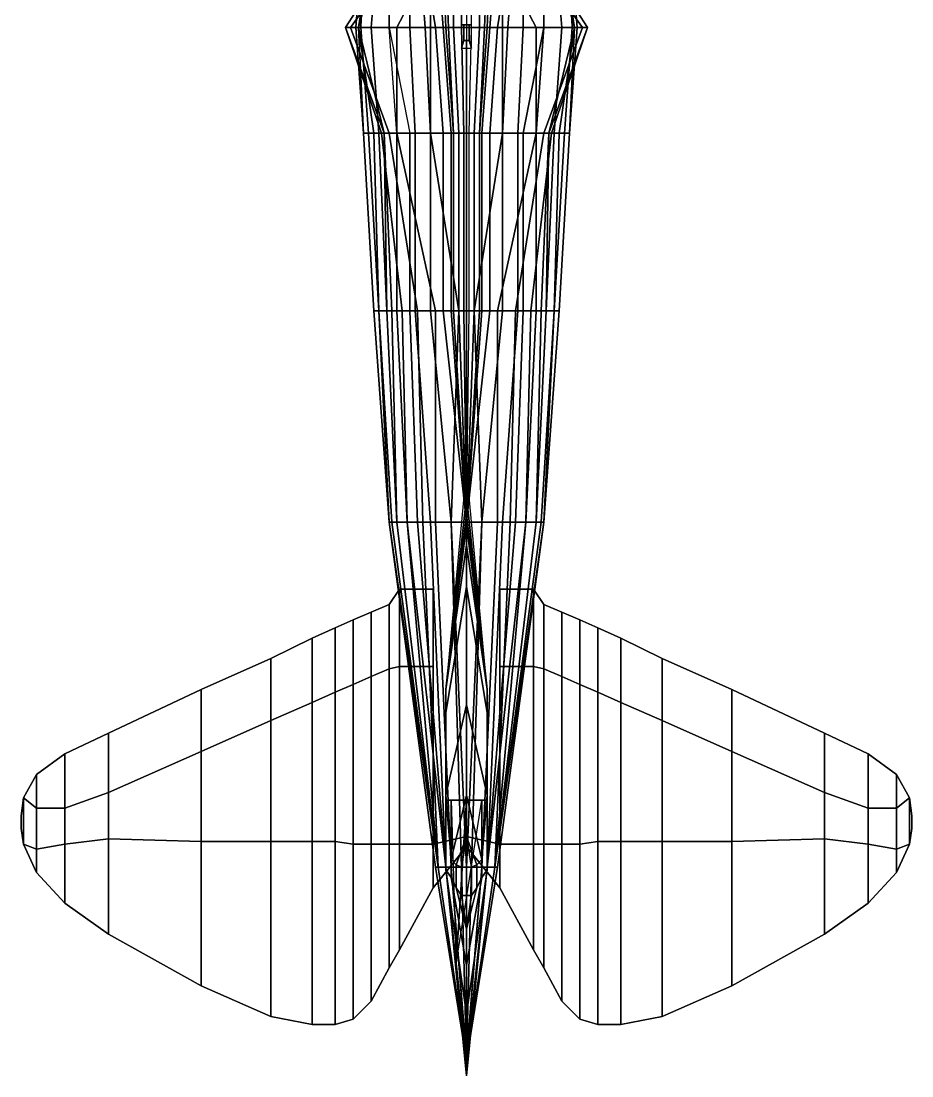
# Model space of a CAD drawing. Header units: millimetres. Extents: x -5.4 to 5.4, y -4.4 to 25.
# Drawn here: x -1.73 to 1.73, y -4.36 to -0.265 of the extents above; entities that cross this region are included whole.
import ezdxf

# ---------------------------------------------------------------- set-up
doc = ezdxf.new("R2010")
doc.units = ezdxf.units.MM
for name, color, linetype in [('h2', 7, 'Continuous'), ('w', 5, 'Continuous'), ('w2', 1, 'Continuous')]:
    doc.layers.add(name, color=color, linetype=linetype)

msp = doc.modelspace()

# ---------------------------------------------------------------- linework, layer by layer
for points in [[(-0.47, -0.29, -0.4), (-0.42, -0.29, -0.16), (-0.35, -0.04, -0.41), (-0.31, -0.04, -0.46)], [(-0.45, -0.29, -0.43), (-0.47, -0.29, -0.4), (-0.31, -0.04, -0.46), (-0.27, -0.04, -0.48)], [(-0.27, -0.04, -0.48), (-0.14, -0.04, -0.5), (-0.27, -0.29, -0.44), (-0.45, -0.29, -0.43)], [(-0.42, -0.29, -0.01), (-0.43, -0.29, 0.19), (-0.41, -0.04, 0.15), (-0.38, -0.04, -0.32)], [(-0.43, -0.29, 0.19), (-0.41, -0.29, 0.26), (-0.4, -0.04, 0.22), (-0.41, -0.04, 0.15)], [(-0.42, -0.29, -0.16), (-0.42, -0.29, -0.01), (-0.38, -0.04, -0.32), (-0.35, -0.04, -0.41)], [(-0.41, -0.29, 0.26), (-0.37, -0.29, 0.36), (-0.35, -0.04, 0.36), (-0.4, -0.04, 0.22)], [(-0.37, -0.29, 0.36), (-0.3, -0.29, 0.45), (-0.3, -0.04, 0.45), (-0.35, -0.04, 0.36)], [(-0.14, -0.04, -0.5), (-0.14, -0.04, -0.5), (-0.14, -0.29, -0.45), (-0.27, -0.29, -0.44)], [(-0.14, -0.04, -0.5), (0, -0.04, -0.51), (0, -0.29, -0.46), (-0.14, -0.29, -0.45)], [(-0.02, -0.28, 0.83), (-0.02, -0.37, 0.81), (-0.01, -0.34, 1.38), (-0.01, -0.28, 1.38)], [(0.01, -0.28, 1.38), (0.02, -0.28, 0.83), (-0.02, -0.28, 0.83), (-0.01, -0.28, 1.38)], [(-0.01, -0.28, 1.38), (-0.01, -0.34, 1.38), (0.01, -0.34, 1.38), (0.01, -0.28, 1.38)], [(0.01, -0.34, 1.38), (0.02, -0.37, 0.81), (0.02, -0.28, 0.83), (0.01, -0.28, 1.38)], [(-0.3, -0.7, -0.4), (-0.33, -0.7, -0.36), (-0.47, -0.29, -0.4), (-0.45, -0.29, -0.43)], [(-0.32, -0.7, -0.24), (-0.32, -0.7, -0.21), (-0.42, -0.29, -0.16), (-0.47, -0.29, -0.4)], [(-0.33, -0.7, -0.3), (-0.32, -0.7, -0.24), (-0.47, -0.29, -0.4)], [(-0.33, -0.7, -0.36), (-0.33, -0.7, -0.3), (-0.47, -0.29, -0.4)], [(-0.27, -0.7, -0.4), (-0.3, -0.7, -0.4), (-0.45, -0.29, -0.43), (-0.27, -0.29, -0.44)], [(-0.4, -0.7, 0.06), (-0.4, -0.7, 0.19), (-0.43, -0.29, 0.19), (-0.42, -0.29, -0.01)], [(-0.4, -0.7, 0.19), (-0.38, -0.7, 0.26), (-0.41, -0.29, 0.26), (-0.43, -0.29, 0.19)], [(-0.36, -0.7, -0.11), (-0.4, -0.7, 0.06), (-0.42, -0.29, -0.01), (-0.42, -0.29, -0.16)], [(-0.32, -0.7, -0.21), (-0.36, -0.7, -0.11), (-0.42, -0.29, -0.16)], [(-0.38, -0.7, 0.26), (-0.34, -0.7, 0.36), (-0.37, -0.29, 0.36), (-0.41, -0.29, 0.26)], [(-0.34, -0.7, 0.36), (-0.27, -0.7, 0.45), (-0.3, -0.29, 0.45), (-0.37, -0.29, 0.36)], [(-0.27, -0.29, -0.44), (-0.14, -0.29, -0.45), (-0.14, -0.7, -0.41), (-0.27, -0.7, -0.4)], [(-0.14, -0.29, -0.45), (0, -0.29, -0.46), (0, -0.7, -0.43), (-0.14, -0.7, -0.41)], [(-0.01, -0.34, 1.38), (-0.02, -0.37, 0.81), (0.02, -0.37, 0.81), (0.01, -0.34, 1.38)], [(0, -0.34, 1.34), (0, -3.55, 1.63), (0, -3.55, 1.64), (0, -0.34, 1.35)], [(0, -0.34, 1.35), (0, -3.55, 1.64), (0, -3.55, 1.63), (0, -0.34, 1.34)], [(-0.36, -1.39, 0.18), (-0.34, -1.39, 0.26), (-0.38, -0.7, 0.26), (-0.4, -0.7, 0.19)], [(-0.34, -1.39, -0.03), (-0.36, -1.39, 0.05), (-0.4, -0.7, 0.06), (-0.36, -0.7, -0.11)], [(-0.36, -1.39, 0.05), (-0.36, -1.39, 0.18), (-0.4, -0.7, 0.19), (-0.4, -0.7, 0.06)], [(-0.34, -1.39, 0.26), (-0.31, -1.39, 0.32), (-0.34, -0.7, 0.36), (-0.38, -0.7, 0.26)], [(-0.31, -1.39, -0.13), (-0.34, -1.39, -0.03), (-0.36, -0.7, -0.11), (-0.32, -0.7, -0.21)], [(-0.31, -1.39, 0.32), (-0.27, -1.39, 0.38), (-0.27, -0.7, 0.45), (-0.34, -0.7, 0.36)], [(-0.19, -1.39, -0.28), (-0.25, -1.39, -0.22), (-0.33, -0.7, -0.36), (-0.3, -0.7, -0.4)], [(-0.25, -1.39, -0.22), (-0.25, -1.39, -0.22), (-0.33, -0.7, -0.3), (-0.33, -0.7, -0.36)], [(-0.25, -1.39, -0.22), (-0.29, -1.39, -0.16), (-0.32, -0.7, -0.24), (-0.33, -0.7, -0.3)], [(-0.29, -1.39, -0.16), (-0.31, -1.39, -0.13), (-0.32, -0.7, -0.21), (-0.32, -0.7, -0.24)], [(-0.12, -1.39, -0.32), (-0.19, -1.39, -0.28), (-0.3, -0.7, -0.4), (-0.27, -0.7, -0.4)], [(-0.27, -0.7, -0.4), (-0.14, -0.7, -0.41), (-0.03, -1.39, -0.35), (-0.12, -1.39, -0.32)], [(-0.14, -0.7, -0.41), (0, -0.7, -0.43), (0, -1.39, -0.35), (-0.03, -1.39, -0.35)], [(-0.3, -2.21, 0.14), (-0.29, -2.21, 0.18), (-0.34, -1.39, 0.26), (-0.36, -1.39, 0.18)], [(-0.3, -2.21, 0.05), (-0.3, -2.21, 0.14), (-0.36, -1.39, 0.18), (-0.36, -1.39, 0.05)], [(-0.3, -2.21, 0.05), (-0.3, -2.21, 0.05), (-0.36, -1.39, 0.05), (-0.34, -1.39, -0.03)], [(-0.27, -2.21, -0.04), (-0.3, -2.21, 0.05), (-0.34, -1.39, -0.03), (-0.31, -1.39, -0.13)], [(-0.29, -2.21, 0.18), (-0.27, -2.21, 0.25), (-0.31, -1.39, 0.32), (-0.34, -1.39, 0.26)], [(-0.27, -2.21, -0.04), (-0.27, -2.21, -0.04), (-0.31, -1.39, -0.13), (-0.29, -1.39, -0.16)], [(-0.27, -2.21, 0.25), (-0.23, -2.21, 0.31), (-0.27, -1.39, 0.38), (-0.31, -1.39, 0.32)], [(-0.23, -2.21, -0.12), (-0.27, -2.21, -0.04), (-0.29, -1.39, -0.16), (-0.25, -1.39, -0.22)], [(-0.17, -2.21, -0.18), (-0.23, -2.21, -0.12), (-0.25, -1.39, -0.22), (-0.19, -1.39, -0.28)], [(-0.12, -2.21, -0.22), (-0.17, -2.21, -0.18), (-0.19, -1.39, -0.28), (-0.12, -1.39, -0.32)], [(-0.12, -1.39, -0.32), (-0.03, -1.39, -0.35), (-0.06, -2.21, -0.24), (-0.12, -2.21, -0.22)], [(-0.03, -1.39, -0.35), (0, -1.39, -0.35), (0, -2.21, -0.24), (-0.06, -2.21, -0.24)], [(0, -2.11, 0.44), (0, -2, 0.39), (-0.08, -2.86, 0.3), (-0.08, -2.86, 0.44)], [(0.08, -2.86, 0.44), (0.08, -2.86, 0.3), (0, -2, 0.39), (0, -2.11, 0.44)], [(0, -2.18, 0.46), (0, -2.11, 0.44), (-0.08, -2.86, 0.44), (-0.08, -2.86, 0.46)], [(0.08, -2.86, 0.46), (0.08, -2.86, 0.44), (0, -2.11, 0.44), (0, -2.18, 0.46)], [(-0.11, -3.55, 0.04), (-0.11, -3.55, 0.04), (-0.3, -2.21, 0.05), (-0.27, -2.21, -0.04)], [(-0.11, -3.55, 0.04), (-0.12, -3.55, 0.2), (-0.3, -2.21, 0.14), (-0.3, -2.21, 0.05)], [(-0.12, -3.55, 0.2), (-0.11, -3.55, 0.22), (-0.29, -2.21, 0.18), (-0.3, -2.21, 0.14)], [(-0.11, -3.55, 0.22), (-0.11, -3.55, 0.22), (-0.27, -2.21, 0.25), (-0.29, -2.21, 0.18)], [(-0.11, -3.55, 0.04), (-0.11, -3.55, 0.04), (-0.27, -2.21, -0.04), (-0.23, -2.21, -0.12)], [(-0.11, -3.55, 0.04), (-0.11, -3.55, 0.04), (-0.23, -2.21, -0.12), (-0.17, -2.21, -0.18)], [(-0.06, -3.55, -0.01), (-0.11, -3.55, 0.04), (-0.17, -2.21, -0.18), (-0.12, -2.21, -0.22)], [(-0.02, -3.55, -0.02), (-0.06, -3.55, -0.01), (-0.12, -2.21, -0.22), (-0.06, -2.21, -0.24)], [(0, -2.22, 0.48), (0, -2.18, 0.46), (-0.08, -2.86, 0.46), (-0.08, -2.86, 0.48)], [(-0.06, -2.21, -0.24), (0, -2.21, -0.24), (0, -3.55, -0.02), (-0.02, -3.55, -0.02)], [(0.08, -2.86, 0.48), (0.08, -2.86, 0.46), (0, -2.18, 0.46), (0, -2.22, 0.48)], [(0, -2.3, 0.55), (0, -2.22, 0.48), (-0.08, -2.86, 0.48), (-0.08, -2.86, 0.55)], [(0.08, -2.86, 0.55), (0.08, -2.86, 0.48), (0, -2.22, 0.48), (0, -2.3, 0.55)], [(0, -2.46, 0.7), (0, -2.3, 0.55), (-0.08, -2.86, 0.55), (-0.08, -2.95, 0.7)], [(0.08, -2.95, 0.7), (0.08, -2.86, 0.55), (0, -2.3, 0.55), (0, -2.46, 0.7)], [(0, -2.92, 1.12), (0, -2.46, 0.7), (-0.08, -2.95, 0.7), (-0.08, -3.27, 1.12)], [(0.08, -3.27, 1.12), (0.08, -2.95, 0.7), (0, -2.46, 0.7), (0, -2.92, 1.12)], [(-0.08, -2.86, 0.55), (-0.08, -3.55, 0.55), (-0.08, -3.55, 0.7), (-0.08, -2.95, 0.7)], [(-0.08, -2.86, 0.46), (-0.08, -3.55, 0.46), (-0.08, -3.55, 0.48), (-0.08, -2.86, 0.48)], [(-0.08, -2.86, 0.44), (-0.08, -3.55, 0.44), (-0.08, -3.55, 0.46), (-0.08, -2.86, 0.46)], [(-0.08, -2.86, 0.3), (-0.08, -3.55, 0.39), (-0.08, -3.55, 0.44), (-0.08, -2.86, 0.44)], [(-0.08, -3.29, 0.27), (-0.08, -3.55, 0.27), (-0.08, -3.55, 0.39), (-0.08, -2.86, 0.3)], [(-0.08, -2.86, 0.48), (-0.08, -3.55, 0.48), (-0.08, -3.55, 0.55), (-0.08, -2.86, 0.55)], [(0.08, -3.55, 0.39), (0.08, -3.55, 0.27), (0.08, -3.29, 0.27), (0.08, -2.86, 0.3)], [(0.08, -3.55, 0.44), (0.08, -3.55, 0.39), (0.08, -2.86, 0.3), (0.08, -2.86, 0.44)], [(0.08, -3.55, 0.46), (0.08, -3.55, 0.44), (0.08, -2.86, 0.44), (0.08, -2.86, 0.46)], [(0.08, -3.55, 0.48), (0.08, -3.55, 0.46), (0.08, -2.86, 0.46), (0.08, -2.86, 0.48)], [(0.08, -3.55, 0.55), (0.08, -3.55, 0.48), (0.08, -2.86, 0.48), (0.08, -2.86, 0.55)], [(0.08, -3.55, 0.7), (0.08, -3.55, 0.55), (0.08, -2.86, 0.55), (0.08, -2.95, 0.7)], [(0, -3.27, 1.44), (0, -2.92, 1.12), (-0.08, -3.27, 1.12), (-0.06, -3.52, 1.44)], [(0.06, -3.52, 1.44), (0.08, -3.27, 1.12), (0, -2.92, 1.12), (0, -3.27, 1.44)], [(-0.08, -2.95, 0.7), (-0.08, -3.55, 0.7), (-0.08, -3.56, 1.12), (-0.08, -3.27, 1.12)], [(0.08, -3.56, 1.12), (0.08, -3.55, 0.7), (0.08, -2.95, 0.7), (0.08, -3.27, 1.12)], [(-0.08, -3.27, 1.12), (-0.08, -3.56, 1.12), (-0.06, -3.59, 1.44), (-0.06, -3.52, 1.44)], [(0, -3.43, 1.58), (0, -3.27, 1.44), (-0.06, -3.52, 1.44), (-0.04, -3.54, 1.58)], [(0.04, -3.54, 1.58), (0.06, -3.52, 1.44), (0, -3.27, 1.44), (0, -3.43, 1.58)], [(0.06, -3.59, 1.44), (0.08, -3.56, 1.12), (0.08, -3.27, 1.12), (0.06, -3.52, 1.44)], [(0, -3.29, 0.27), (0, -4.33, 0.27), (-0.08, -3.55, 0.27), (-0.08, -3.29, 0.27)], [(-0.08, -3.29, 0.27), (-0.08, -3.55, 0.27), (0, -4.33, 0.27), (0, -3.29, 0.27)], [(-0.06, -3.29, 0.16), (-0.06, -3.55, 0.16), (-0.08, -3.55, 0.27), (-0.08, -3.29, 0.27)], [(-0.04, -3.925, 0.2), (0, -4.29, 0.16), (-0.06, -3.55, 0.16), (-0.06, -3.29, 0.16)], [(-0.04, -3.925, 0.2), (0, -4.29, 0.16), (0, -4.33, 0.27), (0, -3.29, 0.27)], [(0.06, -3.29, 0.16), (0.06, -3.55, 0.16), (0, -4.29, 0.16), (-0.04, -3.925, 0.2)], [(0, -4.33, 0.27), (0, -4.29, 0.16), (-0.04, -3.925, 0.2), (0, -3.29, 0.27)], [(0, -3.29, 0.27), (0, -4.33, 0.27), (0.08, -3.55, 0.27), (0.08, -3.29, 0.27)], [(0.08, -3.29, 0.27), (0.08, -3.55, 0.27), (0, -4.33, 0.27), (0, -3.29, 0.27)], [(0.08, -3.55, 0.27), (0.06, -3.55, 0.16), (0.06, -3.29, 0.16), (0.08, -3.29, 0.27)], [(-0.02, -3.55, 1.63), (0, -3.43, 1.58), (-0.04, -3.54, 1.58), (-0.02, -3.55, 1.63)], [(0, -3.55, 1.64), (0, -3.43, 1.58), (-0.02, -3.55, 1.63), (0, -3.55, 1.64)], [(0.02, -3.55, 1.63), (0.04, -3.54, 1.58), (0, -3.43, 1.58), (0.02, -3.55, 1.63)], [(0, -3.43, 1.58), (0, -3.55, 1.64), (0.02, -3.55, 1.63), (0, -3.43, 1.58)], [(-0.06, -3.52, 1.44), (-0.06, -3.59, 1.44), (-0.04, -3.63, 1.58), (-0.04, -3.54, 1.58)], [(0.04, -3.63, 1.58), (0.06, -3.59, 1.44), (0.06, -3.52, 1.44), (0.04, -3.54, 1.58)], [(0, -4.3, 0.13), (0, -4.3, 0.13), (-0.11, -3.55, 0.22), (-0.12, -3.55, 0.2)], [(0, -4.3, 0.12), (0, -4.3, 0.13), (-0.12, -3.55, 0.2), (-0.11, -3.55, 0.04)], [(0, -4.3, 0.13), (0, -4.3, 0.14), (-0.08, -3.55, 0.26), (-0.11, -3.55, 0.22)], [(0, -4.3, 0.11), (0, -4.3, 0.12), (-0.11, -3.55, 0.04), (-0.06, -3.55, -0.01)], [(-0.08, -3.55, 0.27), (-0.06, -3.55, 0.16), (0, -4.29, 0.16), (0, -4.33, 0.27)], [(-0.08, -3.56, 1.12), (-0.08, -3.55, 0.7), (0, -4.3, 0.7), (0, -4.12, 1.12)], [(-0.08, -3.55, 0.48), (-0.08, -3.55, 0.46), (0, -4.36, 0.46), (0, -4.36, 0.48)], [(-0.08, -3.55, 0.46), (-0.08, -3.55, 0.44), (0, -4.36, 0.44), (0, -4.36, 0.46)], [(-0.08, -3.55, 0.44), (-0.08, -3.55, 0.39), (0, -4.36, 0.39), (0, -4.36, 0.44)], [(-0.08, -3.55, 0.39), (-0.08, -3.55, 0.27), (0, -4.33, 0.27), (0, -4.36, 0.39)], [(-0.08, -3.55, 0.55), (-0.08, -3.55, 0.48), (0, -4.36, 0.48), (0, -4.35, 0.55)], [(-0.08, -3.55, 0.7), (-0.08, -3.55, 0.55), (0, -4.35, 0.55), (0, -4.3, 0.7)], [(-0.06, -3.59, 1.44), (-0.08, -3.56, 1.12), (0, -4.12, 1.12), (0, -3.93, 1.44)], [(0, -4.3, 0.11), (0, -4.3, 0.11), (-0.06, -3.55, -0.01), (-0.02, -3.55, -0.02)], [(-0.04, -3.54, 1.58), (-0.04, -3.63, 1.58), (-0.02, -3.66, 1.63), (-0.02, -3.55, 1.63)], [(-0.02, -3.55, -0.02), (0, -3.55, -0.02), (0, -4.3, 0.11)], [(-0.02, -3.55, 1.63), (-0.02, -3.66, 1.63), (0, -3.66, 1.64), (0, -3.55, 1.64)], [(0, -4.33, 0.27), (0, -4.29, 0.16), (0.06, -3.55, 0.16), (0.08, -3.55, 0.27)], [(0, -4.36, 0.39), (0, -4.33, 0.27), (0.08, -3.55, 0.27), (0.08, -3.55, 0.39)], [(0, -4.36, 0.44), (0, -4.36, 0.39), (0.08, -3.55, 0.39), (0.08, -3.55, 0.44)], [(0, -4.36, 0.46), (0, -4.36, 0.44), (0.08, -3.55, 0.44), (0.08, -3.55, 0.46)], [(0, -4.36, 0.48), (0, -4.36, 0.46), (0.08, -3.55, 0.46), (0.08, -3.55, 0.48)], [(0, -4.35, 0.55), (0, -4.36, 0.48), (0.08, -3.55, 0.48), (0.08, -3.55, 0.55)], [(0, -4.3, 0.7), (0, -4.35, 0.55), (0.08, -3.55, 0.55), (0.08, -3.55, 0.7)], [(0, -4.12, 1.12), (0, -4.3, 0.7), (0.08, -3.55, 0.7), (0.08, -3.56, 1.12)], [(0, -3.55, 1.64), (0, -3.66, 1.64), (0.02, -3.66, 1.63), (0.02, -3.55, 1.63)], [(0, -3.93, 1.44), (0, -4.12, 1.12), (0.08, -3.56, 1.12), (0.06, -3.59, 1.44)], [(0.02, -3.66, 1.63), (0.04, -3.63, 1.58), (0.04, -3.54, 1.58), (0.02, -3.55, 1.63)], [(-0.04, -3.63, 1.58), (-0.06, -3.59, 1.44), (0, -3.93, 1.44), (0, -3.79, 1.58)], [(0, -3.79, 1.58), (0, -3.93, 1.44), (0.06, -3.59, 1.44), (0.04, -3.63, 1.58)], [(-0.02, -3.66, 1.63), (-0.04, -3.63, 1.58), (0, -3.79, 1.58), (-0.02, -3.66, 1.63)], [(0.02, -3.66, 1.63), (0, -3.79, 1.58), (0.04, -3.63, 1.58), (0.02, -3.66, 1.63)], [(-0.02, -3.66, 1.63), (0, -3.79, 1.58), (0, -3.79, 1.58), (0, -3.66, 1.64)], [(0, -3.66, 1.64), (0, -3.79, 1.58), (0, -3.79, 1.58), (0.02, -3.66, 1.63)]]:
    msp.add_3dface(points)
at = {"color": 3}
for points in [[(-0.3, -0.29, 0.45), (-0.22, -0.29, 0.57), (-0.22, -0.04, 0.56), (-0.3, -0.04, 0.45)], [(-0.22, -0.29, 0.57), (-0.16, -0.29, 0.6), (-0.18, -0.04, 0.58), (-0.22, -0.04, 0.56)], [(-0.16, -0.29, 0.6), (-0.12, -0.29, 0.62), (-0.16, -0.04, 0.58), (-0.18, -0.04, 0.58)], [(-0.12, -0.29, 0.62), (-0.09, -0.29, 0.67), (-0.11, -0.04, 0.63), (-0.16, -0.04, 0.58)], [(-0.09, -0.29, 0.67), (-0.08, -0.29, 0.77), (-0.09, -0.04, 0.68), (-0.11, -0.04, 0.63)], [(-0.08, -0.29, 0.77), (-0.07, -0.29, 0.79), (-0.08, -0.04, 0.78), (-0.09, -0.04, 0.68)], [(-0.07, -0.29, 0.79), (-0.05, -0.29, 0.82), (-0.05, -0.04, 0.82), (-0.08, -0.04, 0.78)], [(-0.05, -0.29, 0.82), (-0.02, -0.29, 0.83), (-0.02, -0.04, 0.84), (-0.05, -0.04, 0.82)], [(-0.02, -0.29, 0.83), (0.02, -0.29, 0.83), (0.02, -0.04, 0.84), (-0.02, -0.04, 0.84)], [(-0.22, -0.7, 0.49), (-0.2, -0.7, 0.55), (-0.22, -0.29, 0.57), (-0.3, -0.29, 0.45)], [(-0.2, -0.7, 0.55), (-0.14, -0.7, 0.59), (-0.16, -0.29, 0.6), (-0.22, -0.29, 0.57)], [(-0.14, -0.7, 0.59), (-0.09, -0.7, 0.61), (-0.12, -0.29, 0.62), (-0.16, -0.29, 0.6)], [(-0.09, -0.7, 0.61), (-0.06, -0.7, 0.65), (-0.09, -0.29, 0.67), (-0.12, -0.29, 0.62)], [(-0.06, -0.7, 0.65), (-0.05, -0.7, 0.71), (-0.08, -0.29, 0.77), (-0.09, -0.29, 0.67)], [(-0.05, -0.7, 0.71), (-0.05, -0.7, 0.71), (-0.07, -0.29, 0.79), (-0.08, -0.29, 0.77)], [(-0.05, -0.7, 0.71), (-0.03, -0.7, 0.75), (-0.05, -0.29, 0.82), (-0.07, -0.29, 0.79)], [(-0.03, -0.7, 0.75), (-0.01, -0.7, 0.76), (-0.02, -0.29, 0.83), (-0.05, -0.29, 0.82)], [(-0.01, -0.7, 0.76), (0.01, -0.7, 0.76), (0.02, -0.29, 0.83), (-0.02, -0.29, 0.83)], [(-0.27, -1.39, 0.38), (-0.22, -1.39, 0.42), (-0.22, -0.7, 0.49), (-0.27, -0.7, 0.45)], [(-0.22, -1.39, 0.42), (-0.2, -1.39, 0.44), (-0.2, -0.7, 0.55), (-0.22, -0.7, 0.49)], [(-0.2, -1.39, 0.44), (-0.14, -1.39, 0.47), (-0.14, -0.7, 0.59), (-0.2, -0.7, 0.55)], [(-0.14, -1.39, 0.47), (-0.09, -1.39, 0.49), (-0.09, -0.7, 0.61), (-0.14, -0.7, 0.59)], [(-0.09, -1.39, 0.49), (-0.06, -1.39, 0.49), (-0.06, -0.7, 0.65), (-0.09, -0.7, 0.61)], [(-0.06, -1.39, 0.49), (-0.05, -1.39, 0.51), (-0.05, -0.7, 0.71), (-0.06, -0.7, 0.65)], [(-0.05, -1.39, 0.51), (-0.03, -1.39, 0.52), (-0.03, -0.7, 0.75), (-0.05, -0.7, 0.71)], [(-0.03, -1.39, 0.52), (-0.01, -1.39, 0.53), (-0.01, -0.7, 0.76), (-0.03, -0.7, 0.75)], [(-0.01, -1.39, 0.53), (0.01, -1.39, 0.53), (0.01, -0.7, 0.76), (-0.01, -0.7, 0.76)], [(-0.23, -2.21, 0.31), (-0.19, -2.21, 0.35), (-0.22, -1.39, 0.42), (-0.27, -1.39, 0.38)], [(-0.19, -2.21, 0.35), (-0.14, -2.21, 0.39), (-0.2, -1.39, 0.44), (-0.22, -1.39, 0.42)], [(-0.14, -2.21, 0.39), (-0.06, -2.21, 0.42), (-0.14, -1.39, 0.47), (-0.2, -1.39, 0.44)], [(-0.06, -2.21, 0.42), (0, -2.21, 0.43), (-0.09, -1.39, 0.49), (-0.14, -1.39, 0.47)], [(0, -2.21, 0.43), (0, -2.21, 0.43), (-0.06, -1.39, 0.49), (-0.09, -1.39, 0.49)], [(0, -2.21, 0.43), (0, -2.21, 0.43), (-0.05, -1.39, 0.51), (-0.06, -1.39, 0.49)], [(0, -2.21, 0.43), (0, -2.21, 0.43), (-0.03, -1.39, 0.52), (-0.05, -1.39, 0.51)], [(0, -2.21, 0.43), (0, -2.21, 0.43), (-0.01, -1.39, 0.53), (-0.03, -1.39, 0.52)], [(0, -2.21, 0.43), (0, -2.21, 0.43), (0.01, -1.39, 0.53), (-0.01, -1.39, 0.53)], [(-0.11, -3.55, 0.22), (-0.08, -3.55, 0.26), (-0.23, -2.21, 0.31), (-0.27, -2.21, 0.25)], [(-0.08, -3.55, 0.26), (-0.08, -3.55, 0.26), (-0.19, -2.21, 0.35), (-0.23, -2.21, 0.31)], [(-0.08, -3.55, 0.26), (-0.08, -3.55, 0.26), (-0.14, -2.21, 0.39), (-0.19, -2.21, 0.35)], [(-0.08, -3.55, 0.26), (0, -3.55, 0.29), (-0.06, -2.21, 0.42), (-0.14, -2.21, 0.39)], [(0, -3.55, 0.29), (0, -3.55, 0.29), (0, -2.21, 0.43), (-0.06, -2.21, 0.42)], [(0, -4.3, 0.14), (0, -4.3, 0.15), (0, -3.55, 0.29), (-0.08, -3.55, 0.26)]]:
    msp.add_3dface(points, dxfattribs=at)
at = {"layer": 'h2'}
for points in [[(0.14, -0.04, -0.5), (0, -0.04, -0.51), (0, -0.29, -0.46), (0.14, -0.29, -0.45)], [(0.14, -0.04, -0.5), (0.14, -0.04, -0.5), (0.14, -0.29, -0.45), (0.27, -0.29, -0.44)], [(0.27, -0.04, -0.48), (0.14, -0.04, -0.5), (0.27, -0.29, -0.44), (0.45, -0.29, -0.43)], [(0.45, -0.29, -0.43), (0.47, -0.29, -0.4), (0.31, -0.04, -0.46), (0.27, -0.04, -0.48)], [(0.37, -0.29, 0.36), (0.3, -0.29, 0.45), (0.3, -0.04, 0.45), (0.35, -0.04, 0.36)], [(0.47, -0.29, -0.4), (0.42, -0.29, -0.16), (0.35, -0.04, -0.41), (0.31, -0.04, -0.46)], [(0.42, -0.29, -0.16), (0.42, -0.29, -0.01), (0.38, -0.04, -0.32), (0.35, -0.04, -0.41)], [(0.41, -0.29, 0.26), (0.37, -0.29, 0.36), (0.35, -0.04, 0.36), (0.4, -0.04, 0.22)], [(0.42, -0.29, -0.01), (0.43, -0.29, 0.19), (0.41, -0.04, 0.15), (0.38, -0.04, -0.32)], [(0.43, -0.29, 0.19), (0.41, -0.29, 0.26), (0.4, -0.04, 0.22), (0.41, -0.04, 0.15)], [(0.14, -0.29, -0.45), (0, -0.29, -0.46), (0, -0.7, -0.43), (0.14, -0.7, -0.41)], [(0.27, -0.29, -0.44), (0.14, -0.29, -0.45), (0.14, -0.7, -0.41), (0.27, -0.7, -0.4)], [(0.27, -0.7, -0.4), (0.3, -0.7, -0.4), (0.45, -0.29, -0.43), (0.27, -0.29, -0.44)], [(0.34, -0.7, 0.36), (0.27, -0.7, 0.45), (0.3, -0.29, 0.45), (0.37, -0.29, 0.36)], [(0.3, -0.7, -0.4), (0.33, -0.7, -0.36), (0.47, -0.29, -0.4), (0.45, -0.29, -0.43)], [(0.33, -0.7, -0.3), (0.32, -0.7, -0.24), (0.47, -0.29, -0.4)], [(0.32, -0.7, -0.21), (0.36, -0.7, -0.11), (0.42, -0.29, -0.16)], [(0.32, -0.7, -0.24), (0.32, -0.7, -0.21), (0.42, -0.29, -0.16), (0.47, -0.29, -0.4)], [(0.33, -0.7, -0.36), (0.33, -0.7, -0.3), (0.47, -0.29, -0.4)], [(0.38, -0.7, 0.26), (0.34, -0.7, 0.36), (0.37, -0.29, 0.36), (0.41, -0.29, 0.26)], [(0.36, -0.7, -0.11), (0.4, -0.7, 0.06), (0.42, -0.29, -0.01), (0.42, -0.29, -0.16)], [(0.4, -0.7, 0.19), (0.38, -0.7, 0.26), (0.41, -0.29, 0.26), (0.43, -0.29, 0.19)], [(0.4, -0.7, 0.06), (0.4, -0.7, 0.19), (0.43, -0.29, 0.19), (0.42, -0.29, -0.01)], [(0.14, -0.7, -0.41), (0, -0.7, -0.43), (0, -1.39, -0.35), (0.03, -1.39, -0.35)], [(0.27, -0.7, -0.4), (0.14, -0.7, -0.41), (0.03, -1.39, -0.35), (0.12, -1.39, -0.32)], [(0.12, -1.39, -0.32), (0.19, -1.39, -0.28), (0.3, -0.7, -0.4), (0.27, -0.7, -0.4)], [(0.19, -1.39, -0.28), (0.25, -1.39, -0.22), (0.33, -0.7, -0.36), (0.3, -0.7, -0.4)], [(0.25, -1.39, -0.22), (0.29, -1.39, -0.16), (0.32, -0.7, -0.24), (0.33, -0.7, -0.3)], [(0.25, -1.39, -0.22), (0.25, -1.39, -0.22), (0.33, -0.7, -0.3), (0.33, -0.7, -0.36)], [(0.31, -1.39, 0.32), (0.27, -1.39, 0.38), (0.27, -0.7, 0.45), (0.34, -0.7, 0.36)], [(0.29, -1.39, -0.16), (0.31, -1.39, -0.13), (0.32, -0.7, -0.21), (0.32, -0.7, -0.24)], [(0.31, -1.39, -0.13), (0.34, -1.39, -0.03), (0.36, -0.7, -0.11), (0.32, -0.7, -0.21)], [(0.34, -1.39, 0.26), (0.31, -1.39, 0.32), (0.34, -0.7, 0.36), (0.38, -0.7, 0.26)], [(0.34, -1.39, -0.03), (0.36, -1.39, 0.05), (0.4, -0.7, 0.06), (0.36, -0.7, -0.11)], [(0.36, -1.39, 0.18), (0.34, -1.39, 0.26), (0.38, -0.7, 0.26), (0.4, -0.7, 0.19)], [(0.36, -1.39, 0.05), (0.36, -1.39, 0.18), (0.4, -0.7, 0.19), (0.4, -0.7, 0.06)], [(0.03, -1.39, -0.35), (0, -1.39, -0.35), (0, -2.21, -0.24), (0.06, -2.21, -0.24)], [(0.12, -1.39, -0.32), (0.03, -1.39, -0.35), (0.06, -2.21, -0.24), (0.12, -2.21, -0.22)], [(0.12, -2.21, -0.22), (0.17, -2.21, -0.18), (0.19, -1.39, -0.28), (0.12, -1.39, -0.32)], [(0.17, -2.21, -0.18), (0.23, -2.21, -0.12), (0.25, -1.39, -0.22), (0.19, -1.39, -0.28)], [(0.27, -2.21, 0.25), (0.23, -2.21, 0.31), (0.27, -1.39, 0.38), (0.31, -1.39, 0.32)], [(0.23, -2.21, -0.12), (0.27, -2.21, -0.04), (0.29, -1.39, -0.16), (0.25, -1.39, -0.22)], [(0.29, -2.21, 0.18), (0.27, -2.21, 0.25), (0.31, -1.39, 0.32), (0.34, -1.39, 0.26)], [(0.27, -2.21, -0.04), (0.3, -2.21, 0.05), (0.34, -1.39, -0.03), (0.31, -1.39, -0.13)], [(0.27, -2.21, -0.04), (0.27, -2.21, -0.04), (0.31, -1.39, -0.13), (0.29, -1.39, -0.16)], [(0.3, -2.21, 0.14), (0.29, -2.21, 0.18), (0.34, -1.39, 0.26), (0.36, -1.39, 0.18)], [(0.3, -2.21, 0.05), (0.3, -2.21, 0.05), (0.36, -1.39, 0.05), (0.34, -1.39, -0.03)], [(0.3, -2.21, 0.05), (0.3, -2.21, 0.14), (0.36, -1.39, 0.18), (0.36, -1.39, 0.05)], [(0.06, -2.21, -0.24), (0, -2.21, -0.24), (0, -3.55, -0.02), (0.02, -3.55, -0.02)], [(0.02, -3.55, -0.02), (0.06, -3.55, -0.01), (0.12, -2.21, -0.22), (0.06, -2.21, -0.24)], [(0.06, -3.55, -0.01), (0.11, -3.55, 0.04), (0.17, -2.21, -0.18), (0.12, -2.21, -0.22)], [(0.11, -3.55, 0.04), (0.11, -3.55, 0.04), (0.23, -2.21, -0.12), (0.17, -2.21, -0.18)], [(0.11, -3.55, 0.22), (0.11, -3.55, 0.22), (0.27, -2.21, 0.25), (0.29, -2.21, 0.18)], [(0.12, -3.55, 0.2), (0.11, -3.55, 0.22), (0.29, -2.21, 0.18), (0.3, -2.21, 0.14)], [(0.11, -3.55, 0.04), (0.12, -3.55, 0.2), (0.3, -2.21, 0.14), (0.3, -2.21, 0.05)], [(0.11, -3.55, 0.04), (0.11, -3.55, 0.04), (0.3, -2.21, 0.05), (0.27, -2.21, -0.04)], [(0.11, -3.55, 0.04), (0.11, -3.55, 0.04), (0.27, -2.21, -0.04), (0.23, -2.21, -0.12)], [(0, -4.3, 0.11), (0, -4.3, 0.11), (0.06, -3.55, -0.01), (0.02, -3.55, -0.02)], [(0, -4.3, 0.11), (0, -4.3, 0.12), (0.11, -3.55, 0.04), (0.06, -3.55, -0.01)], [(0, -4.3, 0.12), (0, -4.3, 0.13), (0.12, -3.55, 0.2), (0.11, -3.55, 0.04)], [(0, -4.3, 0.13), (0, -4.3, 0.14), (0.08, -3.55, 0.26), (0.11, -3.55, 0.22)], [(0, -4.3, 0.13), (0, -4.3, 0.13), (0.11, -3.55, 0.22), (0.12, -3.55, 0.2)], [(0.02, -3.55, -0.02), (0, -3.55, -0.02), (0, -4.3, 0.11)]]:
    msp.add_3dface(points, dxfattribs=at)
at = {"layer": 'h2', "color": 3}
for points in [[(0.05, -0.29, 0.82), (0.02, -0.29, 0.83), (0.02, -0.04, 0.84), (0.05, -0.04, 0.82)], [(0.07, -0.29, 0.79), (0.05, -0.29, 0.82), (0.05, -0.04, 0.82), (0.08, -0.04, 0.78)], [(0.08, -0.29, 0.77), (0.07, -0.29, 0.79), (0.08, -0.04, 0.78), (0.09, -0.04, 0.68)], [(0.09, -0.29, 0.67), (0.08, -0.29, 0.77), (0.09, -0.04, 0.68), (0.11, -0.04, 0.63)], [(0.12, -0.29, 0.62), (0.09, -0.29, 0.67), (0.11, -0.04, 0.63), (0.16, -0.04, 0.58)], [(0.16, -0.29, 0.6), (0.12, -0.29, 0.62), (0.16, -0.04, 0.58), (0.18, -0.04, 0.58)], [(0.22, -0.29, 0.57), (0.16, -0.29, 0.6), (0.18, -0.04, 0.58), (0.22, -0.04, 0.56)], [(0.3, -0.29, 0.45), (0.22, -0.29, 0.57), (0.22, -0.04, 0.56), (0.3, -0.04, 0.45)], [(0.03, -0.7, 0.75), (0.01, -0.7, 0.76), (0.02, -0.29, 0.83), (0.05, -0.29, 0.82)], [(0.05, -0.7, 0.71), (0.03, -0.7, 0.75), (0.05, -0.29, 0.82), (0.07, -0.29, 0.79)], [(0.05, -0.7, 0.71), (0.05, -0.7, 0.71), (0.07, -0.29, 0.79), (0.08, -0.29, 0.77)], [(0.06, -0.7, 0.65), (0.05, -0.7, 0.71), (0.08, -0.29, 0.77), (0.09, -0.29, 0.67)], [(0.09, -0.7, 0.61), (0.06, -0.7, 0.65), (0.09, -0.29, 0.67), (0.12, -0.29, 0.62)], [(0.14, -0.7, 0.59), (0.09, -0.7, 0.61), (0.12, -0.29, 0.62), (0.16, -0.29, 0.6)], [(0.2, -0.7, 0.55), (0.14, -0.7, 0.59), (0.16, -0.29, 0.6), (0.22, -0.29, 0.57)], [(0.22, -0.7, 0.49), (0.2, -0.7, 0.55), (0.22, -0.29, 0.57), (0.3, -0.29, 0.45)], [(0.27, -0.7, 0.45), (0.22, -0.7, 0.49), (0.3, -0.29, 0.45)], [(0.03, -1.39, 0.52), (0.01, -1.39, 0.53), (0.01, -0.7, 0.76), (0.03, -0.7, 0.75)], [(0.05, -1.39, 0.51), (0.03, -1.39, 0.52), (0.03, -0.7, 0.75), (0.05, -0.7, 0.71)], [(0.06, -1.39, 0.49), (0.05, -1.39, 0.51), (0.05, -0.7, 0.71), (0.06, -0.7, 0.65)], [(0.09, -1.39, 0.49), (0.06, -1.39, 0.49), (0.06, -0.7, 0.65), (0.09, -0.7, 0.61)], [(0.14, -1.39, 0.47), (0.09, -1.39, 0.49), (0.09, -0.7, 0.61), (0.14, -0.7, 0.59)], [(0.2, -1.39, 0.44), (0.14, -1.39, 0.47), (0.14, -0.7, 0.59), (0.2, -0.7, 0.55)], [(0.22, -1.39, 0.42), (0.2, -1.39, 0.44), (0.2, -0.7, 0.55), (0.22, -0.7, 0.49)], [(0.27, -1.39, 0.38), (0.22, -1.39, 0.42), (0.22, -0.7, 0.49), (0.27, -0.7, 0.45)], [(0, -2.21, 0.43), (0, -2.21, 0.43), (0.01, -1.39, 0.53), (0.03, -1.39, 0.52)], [(0, -2.21, 0.43), (0, -2.21, 0.43), (0.03, -1.39, 0.52), (0.05, -1.39, 0.51)], [(0, -2.21, 0.43), (0, -2.21, 0.43), (0.05, -1.39, 0.51), (0.06, -1.39, 0.49)], [(0, -2.21, 0.43), (0, -2.21, 0.43), (0.06, -1.39, 0.49), (0.09, -1.39, 0.49)], [(0.06, -2.21, 0.42), (0, -2.21, 0.43), (0.09, -1.39, 0.49), (0.14, -1.39, 0.47)], [(0.14, -2.21, 0.39), (0.06, -2.21, 0.42), (0.14, -1.39, 0.47), (0.2, -1.39, 0.44)], [(0.19, -2.21, 0.35), (0.14, -2.21, 0.39), (0.2, -1.39, 0.44), (0.22, -1.39, 0.42)], [(0.23, -2.21, 0.31), (0.19, -2.21, 0.35), (0.22, -1.39, 0.42), (0.27, -1.39, 0.38)], [(0, -3.55, 0.29), (0, -3.55, 0.29), (0, -2.21, 0.43), (0.06, -2.21, 0.42)], [(0.08, -3.55, 0.26), (0, -3.55, 0.29), (0.06, -2.21, 0.42), (0.14, -2.21, 0.39)], [(0.08, -3.55, 0.26), (0.08, -3.55, 0.26), (0.14, -2.21, 0.39), (0.19, -2.21, 0.35)], [(0.08, -3.55, 0.26), (0.08, -3.55, 0.26), (0.19, -2.21, 0.35), (0.23, -2.21, 0.31)], [(0.11, -3.55, 0.22), (0.08, -3.55, 0.26), (0.23, -2.21, 0.31), (0.27, -2.21, 0.25)], [(0, -4.3, 0.14), (0, -4.3, 0.15), (0, -3.55, 0.29), (0.08, -3.55, 0.26)]]:
    msp.add_3dface(points, dxfattribs=at)
at = {"layer": 'w'}
for points in [[(0.26, -2.77, 0.09), (0.13, -2.77, 0.09), (0.13, -2.47, 0.13), (0.26, -2.47, 0.13)], [(0.26, -2.47, 0.13), (0.13, -2.47, 0.13), (0.13, -2.77, 0.19), (0.26, -2.77, 0.18)], [(0.3, -2.78, 0.09), (0.26, -2.77, 0.09), (0.26, -2.47, 0.13), (0.3, -2.53, 0.13)], [(0.3, -2.53, 0.13), (0.26, -2.47, 0.13), (0.26, -2.77, 0.18), (0.3, -2.78, 0.18)], [(0.37, -2.81, 0.09), (0.3, -2.78, 0.09), (0.3, -2.53, 0.13), (0.37, -2.56, 0.13)], [(0.37, -2.56, 0.13), (0.3, -2.53, 0.13), (0.3, -2.78, 0.18), (0.37, -2.81, 0.18)], [(0.44, -2.84, 0.09), (0.37, -2.81, 0.09), (0.37, -2.56, 0.13), (0.44, -2.59, 0.13)], [(0.44, -2.59, 0.13), (0.37, -2.56, 0.13), (0.37, -2.81, 0.18), (0.44, -2.84, 0.18)], [(0.51, -2.87, 0.09), (0.44, -2.84, 0.09), (0.44, -2.59, 0.13), (0.51, -2.62, 0.13)], [(0.51, -2.62, 0.13), (0.44, -2.59, 0.13), (0.44, -2.84, 0.18), (0.51, -2.87, 0.18)], [(0.6, -2.91, 0.09), (0.51, -2.87, 0.09), (0.51, -2.62, 0.13), (0.6, -2.66, 0.13)], [(0.6, -2.66, 0.13), (0.51, -2.62, 0.13), (0.51, -2.87, 0.18), (0.6, -2.91, 0.18)], [(0.76, -2.98, 0.09), (0.6, -2.91, 0.09), (0.6, -2.66, 0.13), (0.76, -2.74, 0.13)], [(0.76, -2.74, 0.13), (0.6, -2.66, 0.13), (0.6, -2.91, 0.18), (0.76, -2.98, 0.18)], [(1.03, -3.1, 0.09), (0.76, -2.98, 0.09), (0.76, -2.74, 0.13), (1.03, -2.86, 0.13)], [(1.03, -2.86, 0.13), (0.76, -2.74, 0.13), (0.76, -2.98, 0.18), (1.03, -3.1, 0.18)], [(0.26, -3.46, 0.09), (0.13, -3.46, 0.09), (0.13, -2.77, 0.09), (0.26, -2.77, 0.09)], [(0.13, -2.77, 0.19), (0.13, -3.46, 0.19), (0.26, -3.46, 0.18), (0.26, -2.77, 0.18)], [(0.3, -3.46, 0.09), (0.26, -3.46, 0.09), (0.26, -2.77, 0.09), (0.3, -2.78, 0.09)], [(0.26, -2.77, 0.18), (0.26, -3.46, 0.18), (0.3, -3.46, 0.18), (0.3, -2.78, 0.18)], [(0.37, -3.46, 0.09), (0.3, -3.46, 0.09), (0.3, -2.78, 0.09), (0.37, -2.81, 0.09)], [(0.3, -2.78, 0.18), (0.3, -3.46, 0.18), (0.37, -3.46, 0.18), (0.37, -2.81, 0.18)], [(0.44, -3.46, 0.09), (0.37, -3.46, 0.09), (0.37, -2.81, 0.09), (0.44, -2.84, 0.09)], [(0.37, -2.81, 0.18), (0.37, -3.46, 0.18), (0.44, -3.46, 0.18), (0.44, -2.84, 0.18)], [(0.51, -3.45, 0.09), (0.44, -3.46, 0.09), (0.44, -2.84, 0.09), (0.51, -2.87, 0.09)], [(0.44, -2.84, 0.18), (0.44, -3.46, 0.18), (0.51, -3.45, 0.18), (0.51, -2.87, 0.18)], [(1.39, -3.26, 0.1), (1.03, -3.1, 0.09), (1.03, -2.86, 0.13), (1.39, -3.03, 0.13)], [(1.39, -3.03, 0.13), (1.03, -2.86, 0.13), (1.03, -3.1, 0.18), (1.39, -3.26, 0.17)], [(0.6, -3.45, 0.09), (0.51, -3.45, 0.09), (0.51, -2.87, 0.09), (0.6, -2.91, 0.09)], [(0.51, -2.87, 0.18), (0.51, -3.45, 0.18), (0.6, -3.45, 0.18), (0.6, -2.91, 0.18)], [(0.76, -3.45, 0.09), (0.6, -3.45, 0.09), (0.6, -2.91, 0.09), (0.76, -2.98, 0.09)], [(0.6, -2.91, 0.18), (0.6, -3.45, 0.18), (0.76, -3.45, 0.18), (0.76, -2.98, 0.18)], [(1.03, -3.45, 0.09), (0.76, -3.45, 0.09), (0.76, -2.98, 0.09), (1.03, -3.1, 0.09)], [(0.76, -2.98, 0.18), (0.76, -3.45, 0.18), (1.03, -3.45, 0.18), (1.03, -3.1, 0.18)], [(1.56, -3.32, 0.1), (1.39, -3.26, 0.1), (1.39, -3.03, 0.13), (1.56, -3.11, 0.13)], [(1.56, -3.11, 0.13), (1.39, -3.03, 0.13), (1.39, -3.26, 0.17), (1.56, -3.32, 0.17)], [(1.39, -3.44, 0.1), (1.03, -3.45, 0.09), (1.03, -3.1, 0.09), (1.39, -3.26, 0.1)], [(1.03, -3.1, 0.18), (1.03, -3.45, 0.18), (1.39, -3.44, 0.17), (1.39, -3.26, 0.17)], [(1.67, -3.32, 0.1), (1.56, -3.32, 0.1), (1.56, -3.11, 0.13), (1.67, -3.19, 0.13)], [(1.67, -3.19, 0.13), (1.56, -3.11, 0.13), (1.56, -3.32, 0.17), (1.67, -3.32, 0.17)], [(1.72, -3.28, 0.11), (1.67, -3.32, 0.1), (1.67, -3.19, 0.13), (1.72, -3.28, 0.13)], [(1.72, -3.28, 0.13), (1.67, -3.19, 0.13), (1.67, -3.32, 0.17), (1.72, -3.28, 0.15)], [(1.56, -3.46, 0.1), (1.39, -3.44, 0.1), (1.39, -3.26, 0.1), (1.56, -3.32, 0.1)], [(1.39, -3.26, 0.17), (1.39, -3.44, 0.17), (1.56, -3.46, 0.17), (1.56, -3.32, 0.17)], [(1.72, -3.46, 0.11), (1.67, -3.48, 0.1), (1.67, -3.32, 0.1), (1.72, -3.28, 0.11)], [(1.67, -3.32, 0.17), (1.67, -3.48, 0.17), (1.72, -3.46, 0.15), (1.72, -3.28, 0.15)], [(1.72, -3.28, 0.13), (1.72, -3.46, 0.13), (1.72, -3.46, 0.11), (1.72, -3.28, 0.11)], [(1.73, -3.35, 0.13), (1.72, -3.28, 0.11), (1.72, -3.28, 0.13), (1.73, -3.35, 0.13)], [(1.72, -3.28, 0.13), (1.72, -3.46, 0.13), (1.73, -3.4, 0.13), (1.73, -3.35, 0.13)], [(1.73, -3.4, 0.13), (1.72, -3.46, 0.11), (1.72, -3.28, 0.11), (1.73, -3.35, 0.13)], [(1.72, -3.28, 0.11), (1.72, -3.46, 0.11), (1.72, -3.46, 0.13), (1.72, -3.28, 0.13)], [(1.73, -3.35, 0.13), (1.72, -3.28, 0.13), (1.72, -3.28, 0.15), (1.73, -3.35, 0.13)], [(1.72, -3.28, 0.13), (1.72, -3.46, 0.13), (1.72, -3.46, 0.15), (1.72, -3.28, 0.15)], [(1.72, -3.28, 0.15), (1.72, -3.46, 0.15), (1.72, -3.46, 0.13), (1.72, -3.28, 0.13)], [(1.73, -3.4, 0.13), (1.72, -3.46, 0.13), (1.72, -3.28, 0.13), (1.73, -3.35, 0.13)], [(1.72, -3.28, 0.15), (1.72, -3.46, 0.15), (1.73, -3.4, 0.13), (1.73, -3.35, 0.13)], [(1.67, -3.48, 0.1), (1.56, -3.46, 0.1), (1.56, -3.32, 0.1), (1.67, -3.32, 0.1)], [(1.56, -3.32, 0.17), (1.56, -3.46, 0.17), (1.67, -3.48, 0.17), (1.67, -3.32, 0.17)], [(0.13, -3.63, 0.13), (0, -3.47, 0.13), (0, -3.43, 0.06), (0.13, -3.46, 0.09)], [(0.13, -3.46, 0.19), (0, -3.43, 0.21), (0, -3.47, 0.13), (0.13, -3.63, 0.13)], [(1.73, -3.4, 0.13), (1.72, -3.46, 0.13), (1.72, -3.46, 0.11), (1.73, -3.4, 0.13)], [(1.73, -3.4, 0.13), (1.72, -3.46, 0.15), (1.72, -3.46, 0.13), (1.73, -3.4, 0.13)], [(0.26, -3.87, 0.13), (0.13, -3.63, 0.13), (0.13, -3.46, 0.09), (0.26, -3.46, 0.09)], [(0.26, -3.46, 0.18), (0.13, -3.46, 0.19), (0.13, -3.63, 0.13), (0.26, -3.87, 0.13)], [(0.3, -3.94, 0.13), (0.26, -3.87, 0.13), (0.26, -3.46, 0.09), (0.3, -3.46, 0.09)], [(0.3, -3.46, 0.18), (0.26, -3.46, 0.18), (0.26, -3.87, 0.13), (0.3, -3.94, 0.13)], [(0.37, -4.07, 0.13), (0.3, -3.94, 0.13), (0.3, -3.46, 0.09), (0.37, -3.46, 0.09)], [(0.37, -3.46, 0.18), (0.3, -3.46, 0.18), (0.3, -3.94, 0.13), (0.37, -4.07, 0.13)], [(0.44, -4.14, 0.13), (0.37, -4.07, 0.13), (0.37, -3.46, 0.09), (0.44, -3.46, 0.09)], [(0.44, -3.46, 0.18), (0.37, -3.46, 0.18), (0.37, -4.07, 0.13), (0.44, -4.14, 0.13)], [(0.51, -4.16, 0.13), (0.44, -4.14, 0.13), (0.44, -3.46, 0.09), (0.51, -3.45, 0.09)], [(0.51, -3.45, 0.18), (0.44, -3.46, 0.18), (0.44, -4.14, 0.13), (0.51, -4.16, 0.13)], [(0.6, -4.16, 0.13), (0.51, -4.16, 0.13), (0.51, -3.45, 0.09), (0.6, -3.45, 0.09)], [(0.6, -3.45, 0.18), (0.51, -3.45, 0.18), (0.51, -4.16, 0.13), (0.6, -4.16, 0.13)], [(0.76, -4.13, 0.13), (0.6, -4.16, 0.13), (0.6, -3.45, 0.09), (0.76, -3.45, 0.09)], [(0.76, -3.45, 0.18), (0.6, -3.45, 0.18), (0.6, -4.16, 0.13), (0.76, -4.13, 0.13)], [(1.03, -4.01, 0.13), (0.76, -4.13, 0.13), (0.76, -3.45, 0.09), (1.03, -3.45, 0.09)], [(1.03, -3.45, 0.18), (0.76, -3.45, 0.18), (0.76, -4.13, 0.13), (1.03, -4.01, 0.13)], [(1.39, -3.81, 0.13), (1.03, -4.01, 0.13), (1.03, -3.45, 0.09), (1.39, -3.44, 0.1)], [(1.39, -3.44, 0.17), (1.03, -3.45, 0.18), (1.03, -4.01, 0.13), (1.39, -3.81, 0.13)], [(1.56, -3.69, 0.13), (1.39, -3.81, 0.13), (1.39, -3.44, 0.1), (1.56, -3.46, 0.1)], [(1.56, -3.46, 0.17), (1.39, -3.44, 0.17), (1.39, -3.81, 0.13), (1.56, -3.69, 0.13)], [(1.67, -3.57, 0.13), (1.56, -3.69, 0.13), (1.56, -3.46, 0.1), (1.67, -3.48, 0.1)], [(1.67, -3.48, 0.17), (1.56, -3.46, 0.17), (1.56, -3.69, 0.13), (1.67, -3.57, 0.13)], [(1.72, -3.46, 0.13), (1.67, -3.57, 0.13), (1.67, -3.48, 0.1), (1.72, -3.46, 0.11)], [(1.72, -3.46, 0.15), (1.67, -3.48, 0.17), (1.67, -3.57, 0.13), (1.72, -3.46, 0.13)]]:
    msp.add_3dface(points, dxfattribs=at)
at = {"layer": 'w2'}
for points in [[(-0.3, -2.78, 0.09), (-0.26, -2.77, 0.09), (-0.26, -2.47, 0.13), (-0.3, -2.53, 0.13)], [(-0.3, -2.53, 0.13), (-0.26, -2.47, 0.13), (-0.26, -2.77, 0.18), (-0.3, -2.78, 0.18)], [(-0.26, -2.47, 0.13), (-0.13, -2.47, 0.13), (-0.13, -2.77, 0.19), (-0.26, -2.77, 0.18)], [(-0.26, -2.77, 0.09), (-0.13, -2.77, 0.09), (-0.13, -2.47, 0.13), (-0.26, -2.47, 0.13)], [(-0.37, -2.56, 0.13), (-0.3, -2.53, 0.13), (-0.3, -2.78, 0.18), (-0.37, -2.81, 0.18)], [(-0.37, -2.81, 0.09), (-0.3, -2.78, 0.09), (-0.3, -2.53, 0.13), (-0.37, -2.56, 0.13)], [(-0.44, -2.59, 0.13), (-0.37, -2.56, 0.13), (-0.37, -2.81, 0.18), (-0.44, -2.84, 0.18)], [(-0.44, -2.84, 0.09), (-0.37, -2.81, 0.09), (-0.37, -2.56, 0.13), (-0.44, -2.59, 0.13)], [(-0.6, -2.66, 0.13), (-0.51, -2.62, 0.13), (-0.51, -2.87, 0.18), (-0.6, -2.91, 0.18)], [(-0.6, -2.91, 0.09), (-0.51, -2.87, 0.09), (-0.51, -2.62, 0.13), (-0.6, -2.66, 0.13)], [(-0.51, -2.62, 0.13), (-0.44, -2.59, 0.13), (-0.44, -2.84, 0.18), (-0.51, -2.87, 0.18)], [(-0.51, -2.87, 0.09), (-0.44, -2.84, 0.09), (-0.44, -2.59, 0.13), (-0.51, -2.62, 0.13)], [(-0.76, -2.74, 0.13), (-0.6, -2.66, 0.13), (-0.6, -2.91, 0.18), (-0.76, -2.98, 0.18)], [(-0.76, -2.98, 0.09), (-0.6, -2.91, 0.09), (-0.6, -2.66, 0.13), (-0.76, -2.74, 0.13)], [(-1.03, -2.86, 0.13), (-0.76, -2.74, 0.13), (-0.76, -2.98, 0.18), (-1.03, -3.1, 0.18)], [(-1.03, -3.1, 0.09), (-0.76, -2.98, 0.09), (-0.76, -2.74, 0.13), (-1.03, -2.86, 0.13)], [(-0.37, -3.46, 0.09), (-0.3, -3.46, 0.09), (-0.3, -2.78, 0.09), (-0.37, -2.81, 0.09)], [(-0.3, -2.78, 0.18), (-0.3, -3.46, 0.18), (-0.37, -3.46, 0.18), (-0.37, -2.81, 0.18)], [(-0.3, -3.46, 0.09), (-0.26, -3.46, 0.09), (-0.26, -2.77, 0.09), (-0.3, -2.78, 0.09)], [(-0.26, -2.77, 0.18), (-0.26, -3.46, 0.18), (-0.3, -3.46, 0.18), (-0.3, -2.78, 0.18)], [(-0.26, -3.46, 0.09), (-0.13, -3.46, 0.09), (-0.13, -2.77, 0.09), (-0.26, -2.77, 0.09)], [(-0.13, -2.77, 0.19), (-0.13, -3.46, 0.19), (-0.26, -3.46, 0.18), (-0.26, -2.77, 0.18)], [(-0.44, -3.46, 0.09), (-0.37, -3.46, 0.09), (-0.37, -2.81, 0.09), (-0.44, -2.84, 0.09)], [(-0.37, -2.81, 0.18), (-0.37, -3.46, 0.18), (-0.44, -3.46, 0.18), (-0.44, -2.84, 0.18)], [(-1.39, -3.03, 0.13), (-1.03, -2.86, 0.13), (-1.03, -3.1, 0.18), (-1.39, -3.26, 0.17)], [(-1.39, -3.26, 0.1), (-1.03, -3.1, 0.09), (-1.03, -2.86, 0.13), (-1.39, -3.03, 0.13)], [(-0.51, -3.45, 0.09), (-0.44, -3.46, 0.09), (-0.44, -2.84, 0.09), (-0.51, -2.87, 0.09)], [(-0.44, -2.84, 0.18), (-0.44, -3.46, 0.18), (-0.51, -3.45, 0.18), (-0.51, -2.87, 0.18)], [(-0.6, -3.45, 0.09), (-0.51, -3.45, 0.09), (-0.51, -2.87, 0.09), (-0.6, -2.91, 0.09)], [(-0.51, -2.87, 0.18), (-0.51, -3.45, 0.18), (-0.6, -3.45, 0.18), (-0.6, -2.91, 0.18)], [(-0.76, -3.45, 0.09), (-0.6, -3.45, 0.09), (-0.6, -2.91, 0.09), (-0.76, -2.98, 0.09)], [(-0.6, -2.91, 0.18), (-0.6, -3.45, 0.18), (-0.76, -3.45, 0.18), (-0.76, -2.98, 0.18)], [(-1.03, -3.45, 0.09), (-0.76, -3.45, 0.09), (-0.76, -2.98, 0.09), (-1.03, -3.1, 0.09)], [(-0.76, -2.98, 0.18), (-0.76, -3.45, 0.18), (-1.03, -3.45, 0.18), (-1.03, -3.1, 0.18)], [(-1.56, -3.32, 0.1), (-1.39, -3.26, 0.1), (-1.39, -3.03, 0.13), (-1.56, -3.11, 0.13)], [(-1.56, -3.11, 0.13), (-1.39, -3.03, 0.13), (-1.39, -3.26, 0.17), (-1.56, -3.32, 0.17)], [(-1.67, -3.32, 0.1), (-1.56, -3.32, 0.1), (-1.56, -3.11, 0.13), (-1.67, -3.19, 0.13)], [(-1.67, -3.19, 0.13), (-1.56, -3.11, 0.13), (-1.56, -3.32, 0.17), (-1.67, -3.32, 0.17)], [(-1.39, -3.44, 0.1), (-1.03, -3.45, 0.09), (-1.03, -3.1, 0.09), (-1.39, -3.26, 0.1)], [(-1.03, -3.1, 0.18), (-1.03, -3.45, 0.18), (-1.39, -3.44, 0.17), (-1.39, -3.26, 0.17)], [(-1.72, -3.28, 0.11), (-1.67, -3.32, 0.1), (-1.67, -3.19, 0.13), (-1.72, -3.28, 0.13)], [(-1.72, -3.28, 0.13), (-1.67, -3.19, 0.13), (-1.67, -3.32, 0.17), (-1.72, -3.28, 0.15)], [(-1.56, -3.46, 0.1), (-1.39, -3.44, 0.1), (-1.39, -3.26, 0.1), (-1.56, -3.32, 0.1)], [(-1.39, -3.26, 0.17), (-1.39, -3.44, 0.17), (-1.56, -3.46, 0.17), (-1.56, -3.32, 0.17)], [(-1.73, -3.4, 0.13), (-1.72, -3.46, 0.13), (-1.72, -3.28, 0.13), (-1.73, -3.35, 0.13)], [(-1.72, -3.28, 0.13), (-1.72, -3.46, 0.13), (-1.73, -3.4, 0.13), (-1.73, -3.35, 0.13)], [(-1.72, -3.28, 0.15), (-1.72, -3.46, 0.15), (-1.73, -3.4, 0.13), (-1.73, -3.35, 0.13)], [(-1.73, -3.35, 0.13), (-1.72, -3.28, 0.13), (-1.72, -3.28, 0.15), (-1.73, -3.35, 0.13)], [(-1.73, -3.4, 0.13), (-1.72, -3.46, 0.11), (-1.72, -3.28, 0.11), (-1.73, -3.35, 0.13)], [(-1.73, -3.35, 0.13), (-1.72, -3.28, 0.11), (-1.72, -3.28, 0.13), (-1.73, -3.35, 0.13)], [(-1.72, -3.28, 0.15), (-1.72, -3.46, 0.15), (-1.72, -3.46, 0.13), (-1.72, -3.28, 0.13)], [(-1.72, -3.28, 0.13), (-1.72, -3.46, 0.13), (-1.72, -3.46, 0.15), (-1.72, -3.28, 0.15)], [(-1.72, -3.28, 0.11), (-1.72, -3.46, 0.11), (-1.72, -3.46, 0.13), (-1.72, -3.28, 0.13)], [(-1.72, -3.28, 0.13), (-1.72, -3.46, 0.13), (-1.72, -3.46, 0.11), (-1.72, -3.28, 0.11)], [(-1.72, -3.46, 0.11), (-1.67, -3.48, 0.1), (-1.67, -3.32, 0.1), (-1.72, -3.28, 0.11)], [(-1.67, -3.32, 0.17), (-1.67, -3.48, 0.17), (-1.72, -3.46, 0.15), (-1.72, -3.28, 0.15)], [(-1.67, -3.48, 0.1), (-1.56, -3.46, 0.1), (-1.56, -3.32, 0.1), (-1.67, -3.32, 0.1)], [(-1.56, -3.32, 0.17), (-1.56, -3.46, 0.17), (-1.67, -3.48, 0.17), (-1.67, -3.32, 0.17)], [(-1.73, -3.4, 0.13), (-1.72, -3.46, 0.15), (-1.72, -3.46, 0.13), (-1.73, -3.4, 0.13)], [(-1.73, -3.4, 0.13), (-1.72, -3.46, 0.13), (-1.72, -3.46, 0.11), (-1.73, -3.4, 0.13)], [(-0.13, -3.46, 0.19), (0, -3.43, 0.21), (0, -3.47, 0.13), (-0.13, -3.63, 0.13)], [(-0.13, -3.63, 0.13), (0, -3.47, 0.13), (0, -3.43, 0.06), (-0.13, -3.46, 0.09)], [(-1.72, -3.46, 0.13), (-1.67, -3.57, 0.13), (-1.67, -3.48, 0.1), (-1.72, -3.46, 0.11)], [(-1.72, -3.46, 0.15), (-1.67, -3.48, 0.17), (-1.67, -3.57, 0.13), (-1.72, -3.46, 0.13)], [(-1.67, -3.48, 0.17), (-1.56, -3.46, 0.17), (-1.56, -3.69, 0.13), (-1.67, -3.57, 0.13)], [(-1.67, -3.57, 0.13), (-1.56, -3.69, 0.13), (-1.56, -3.46, 0.1), (-1.67, -3.48, 0.1)], [(-1.56, -3.46, 0.17), (-1.39, -3.44, 0.17), (-1.39, -3.81, 0.13), (-1.56, -3.69, 0.13)], [(-1.56, -3.69, 0.13), (-1.39, -3.81, 0.13), (-1.39, -3.44, 0.1), (-1.56, -3.46, 0.1)], [(-1.39, -3.44, 0.17), (-1.03, -3.45, 0.18), (-1.03, -4.01, 0.13), (-1.39, -3.81, 0.13)], [(-1.39, -3.81, 0.13), (-1.03, -4.01, 0.13), (-1.03, -3.45, 0.09), (-1.39, -3.44, 0.1)], [(-1.03, -4.01, 0.13), (-0.76, -4.13, 0.13), (-0.76, -3.45, 0.09), (-1.03, -3.45, 0.09)], [(-1.03, -3.45, 0.18), (-0.76, -3.45, 0.18), (-0.76, -4.13, 0.13), (-1.03, -4.01, 0.13)], [(-0.76, -3.45, 0.18), (-0.6, -3.45, 0.18), (-0.6, -4.16, 0.13), (-0.76, -4.13, 0.13)], [(-0.76, -4.13, 0.13), (-0.6, -4.16, 0.13), (-0.6, -3.45, 0.09), (-0.76, -3.45, 0.09)], [(-0.6, -3.45, 0.18), (-0.51, -3.45, 0.18), (-0.51, -4.16, 0.13), (-0.6, -4.16, 0.13)], [(-0.6, -4.16, 0.13), (-0.51, -4.16, 0.13), (-0.51, -3.45, 0.09), (-0.6, -3.45, 0.09)], [(-0.51, -3.45, 0.18), (-0.44, -3.46, 0.18), (-0.44, -4.14, 0.13), (-0.51, -4.16, 0.13)], [(-0.51, -4.16, 0.13), (-0.44, -4.14, 0.13), (-0.44, -3.46, 0.09), (-0.51, -3.45, 0.09)], [(-0.44, -3.46, 0.18), (-0.37, -3.46, 0.18), (-0.37, -4.07, 0.13), (-0.44, -4.14, 0.13)], [(-0.44, -4.14, 0.13), (-0.37, -4.07, 0.13), (-0.37, -3.46, 0.09), (-0.44, -3.46, 0.09)], [(-0.37, -3.46, 0.18), (-0.3, -3.46, 0.18), (-0.3, -3.94, 0.13), (-0.37, -4.07, 0.13)], [(-0.37, -4.07, 0.13), (-0.3, -3.94, 0.13), (-0.3, -3.46, 0.09), (-0.37, -3.46, 0.09)], [(-0.3, -3.46, 0.18), (-0.26, -3.46, 0.18), (-0.26, -3.87, 0.13), (-0.3, -3.94, 0.13)], [(-0.3, -3.94, 0.13), (-0.26, -3.87, 0.13), (-0.26, -3.46, 0.09), (-0.3, -3.46, 0.09)], [(-0.26, -3.46, 0.18), (-0.13, -3.46, 0.19), (-0.13, -3.63, 0.13), (-0.26, -3.87, 0.13)], [(-0.26, -3.87, 0.13), (-0.13, -3.63, 0.13), (-0.13, -3.46, 0.09), (-0.26, -3.46, 0.09)]]:
    msp.add_3dface(points, dxfattribs=at)

doc.saveas('drawing.dxf')
